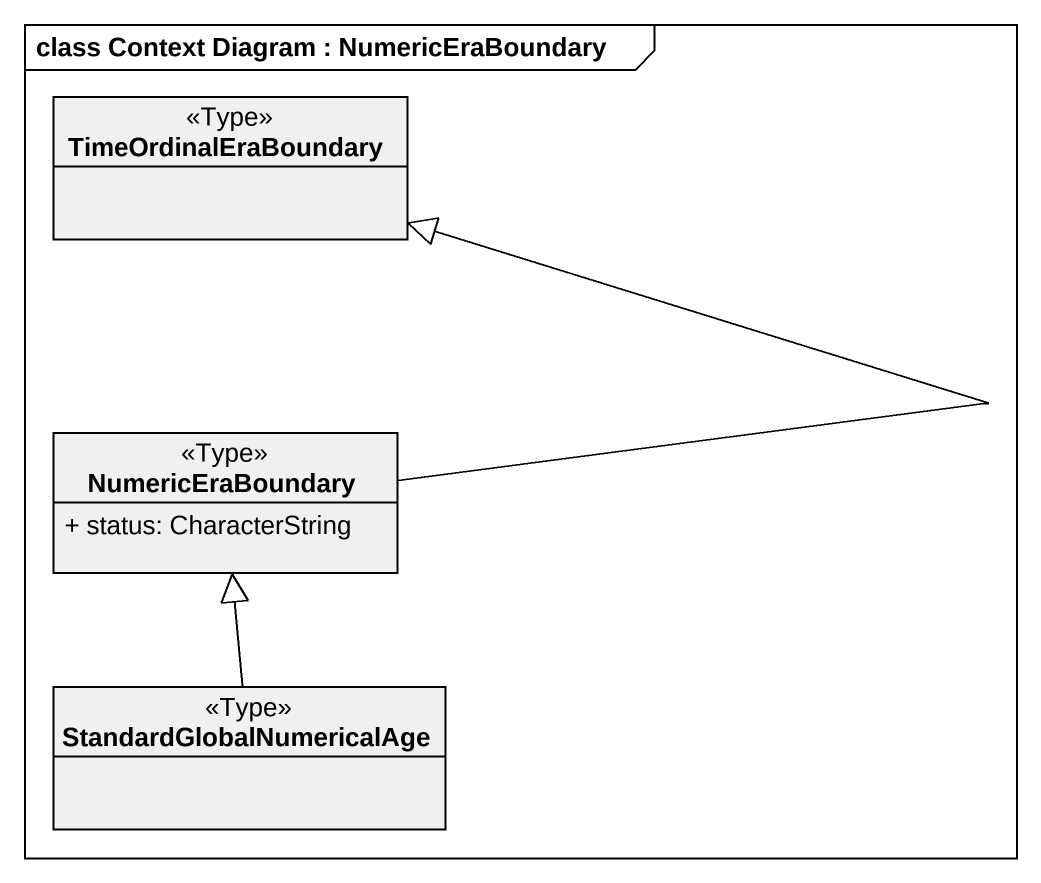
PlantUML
@startuml
mainframe class Context Diagram : NumericEraBoundary
hide circle
hide empty members
skinparam classAttributeIconSize 0
class TimeOrdinalEraBoundary <<Type>> #F0F0F0
class NumericEraBoundary <<Type>> #F0F0F0 {
  + status: CharacterString
}
class StandardGlobalNumericalAge <<Type>> #F0F0F0
NumericEraBoundary -up-|> TimeOrdinalEraBoundary
StandardGlobalNumericalAge -up-|> NumericEraBoundary
@enduml
